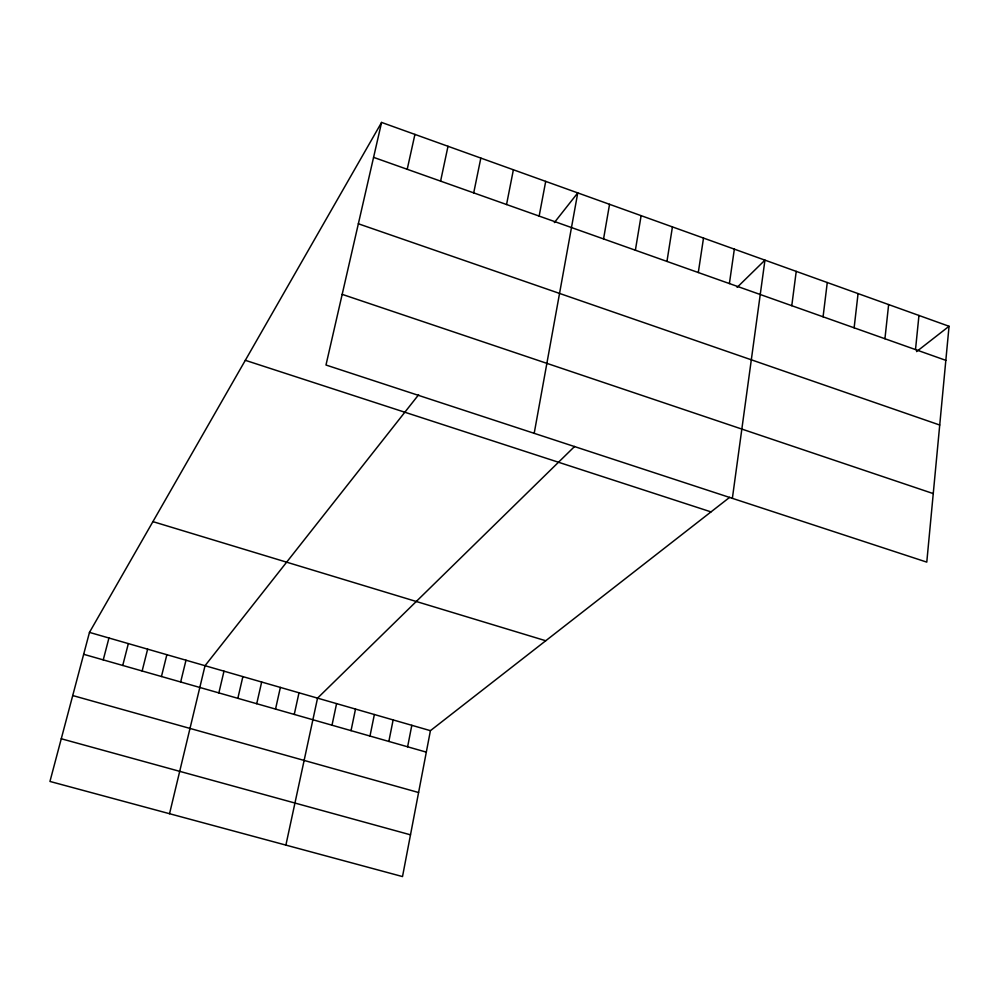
<?xml version="1.0" encoding="UTF-8"?>
<svg xmlns="http://www.w3.org/2000/svg" width="999" height="999" viewBox="0 0 999 999"><rect width="100%" height="100%" fill="white"/><g stroke="black" fill="none" stroke-linecap="round" stroke-linejoin="round"><path stroke-width="1.5" d="M949.05 326.273L926.785 562.125L325.986 365.022L381.581 122.427L949.05 326.273L916.57 351.598M915.509 349.575L918.955 315.472M884.939 338.736L888.635 304.57M854.133 327.809L858.066 293.594M823.076 316.795L827.272 282.53M791.782 305.694L796.228 271.378M732.367 498.339L764.947 260.14L737.112 287.387M729.395 283.566L734.34 249.151M698.301 272.527L703.508 238.074M666.957 261.413L672.427 226.91M635.376 250.212L641.121 215.659M603.558 238.923L609.552 204.32M534.19 433.329L577.759 192.894L554.358 222.59M539.148 216.084L545.704 181.381M729.695 497.315L430.419 730.669L402.51 876.573L49.95 781.443L89.473 632.392L381.581 122.427M407.617 746.79L411.813 725.311M506.555 204.52L513.386 169.78M388.848 741.433L393.131 719.929M369.98 736.051L374.363 714.51M473.713 192.869L480.831 158.079M351.036 730.644L355.507 709.078M440.596 181.119L448.002 146.291M332.005 725.212L336.576 703.621M285.889 845.104L317.545 698.139L574.637 446.441M294.255 714.422L299.001 692.794M407.217 169.281L414.922 134.403M275.537 709.078L280.369 687.424M256.731 703.708L261.663 682.03M237.849 698.313L242.869 676.61M218.868 692.906L223.988 671.166M169.543 813.71L205.032 665.709L418.618 394.755M180.669 681.992L185.989 660.214M161.451 676.51L166.858 654.707M142.133 670.991L147.64 649.163M122.74 665.446L128.347 643.606M103.247 659.889L108.953 638.011M61.264 738.761L410.502 834.827M72.727 695.541L418.581 792.519M83.666 654.295L426.311 752.135M89.473 632.392L430.419 730.669M152.922 521.628L545.741 640.746M245.329 360.314L711.001 511.888M342.182 294.355L933.253 493.593M358.354 223.776L939.722 425.025M373.576 157.355L945.828 360.339"/></g></svg>
